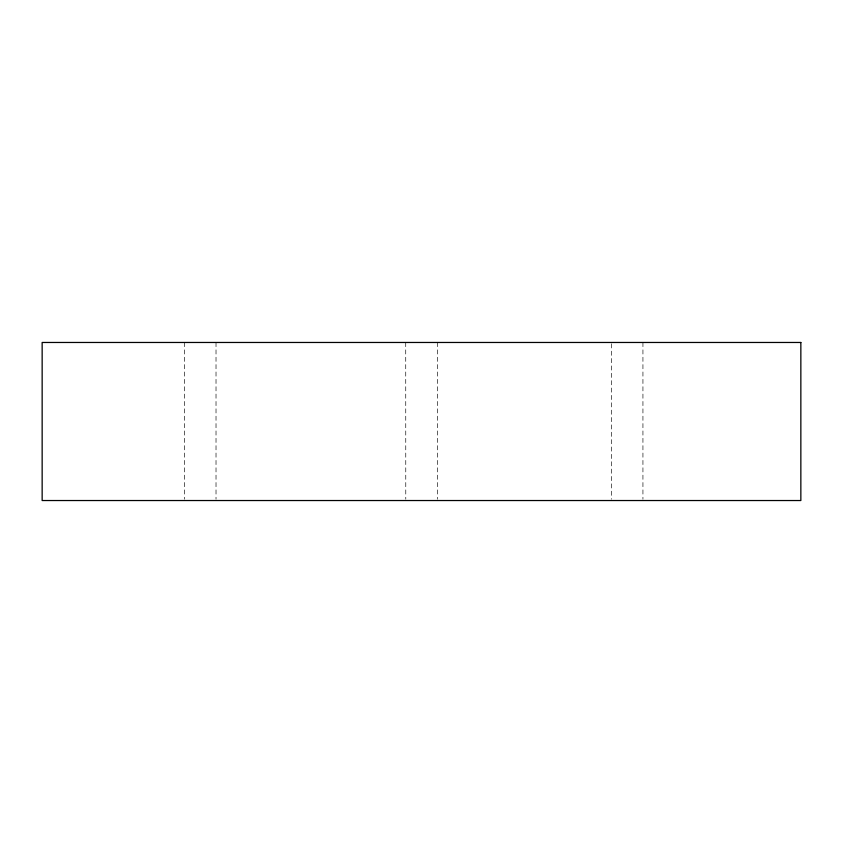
<?xml version="1.0" encoding="UTF-8"?>
<svg xmlns="http://www.w3.org/2000/svg" width="843" height="843" viewBox="0 0 843 843"><rect width="100%" height="100%" fill="white"/><g stroke="black" fill="none" stroke-linecap="round" stroke-linejoin="round"><path stroke-width="0.63" stroke-dasharray="4.21 3.16" d="M642.935 342.469L642.935 499.225M611.323 343.775L611.323 499.225M437.338 342.469L437.391 499.225M405.725 342.469L405.778 499.225M216.019 342.469L216.019 499.225M184.406 342.469L184.406 499.225"/><path stroke-width="1.26" d="M800.85 342.469L42.15 342.469L42.15 500.531L800.85 500.531L800.85 342.469"/></g></svg>
